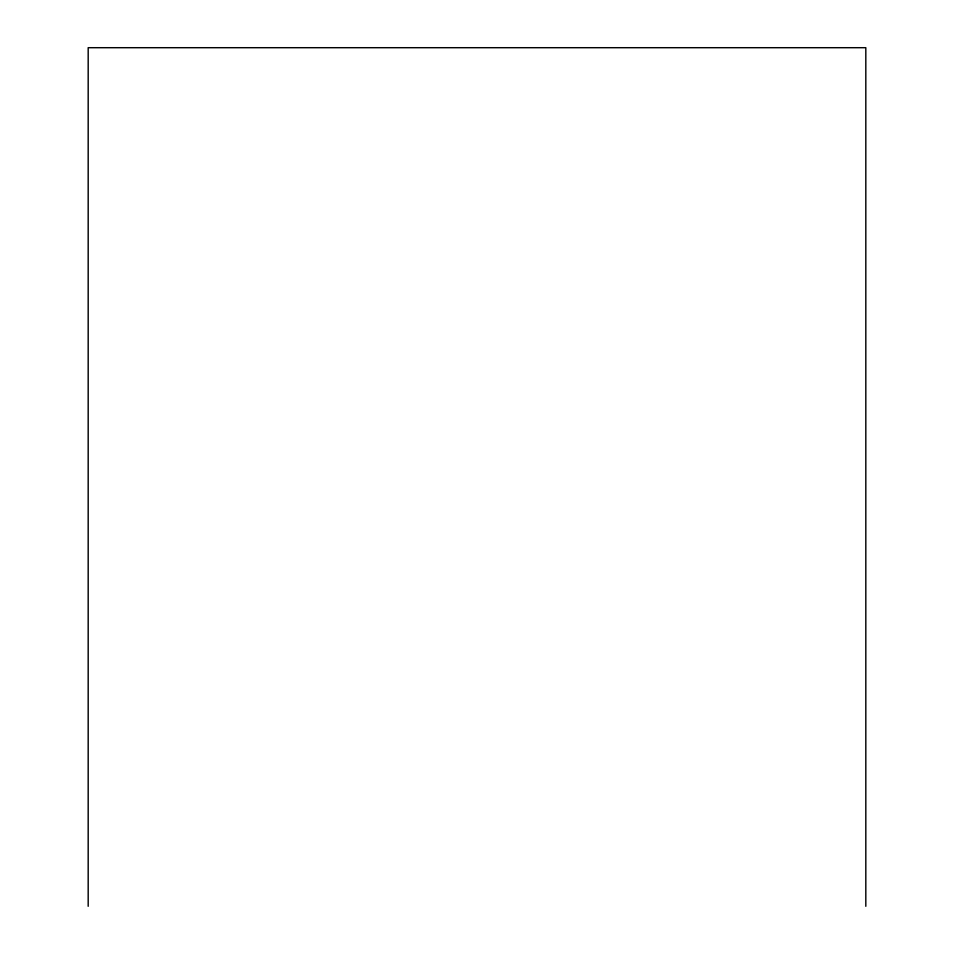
<?xml version="1.0" encoding="UTF-8"?>
<svg xmlns="http://www.w3.org/2000/svg" width="954" height="954" viewBox="0 0 954 954"><rect width="100%" height="100%" fill="white"/><g stroke="black" fill="none" stroke-linecap="round" stroke-linejoin="round"><path stroke-width="1.43" d="M865.815 906.3L865.815 47.7L88.185 47.7L88.185 906.3"/></g></svg>
